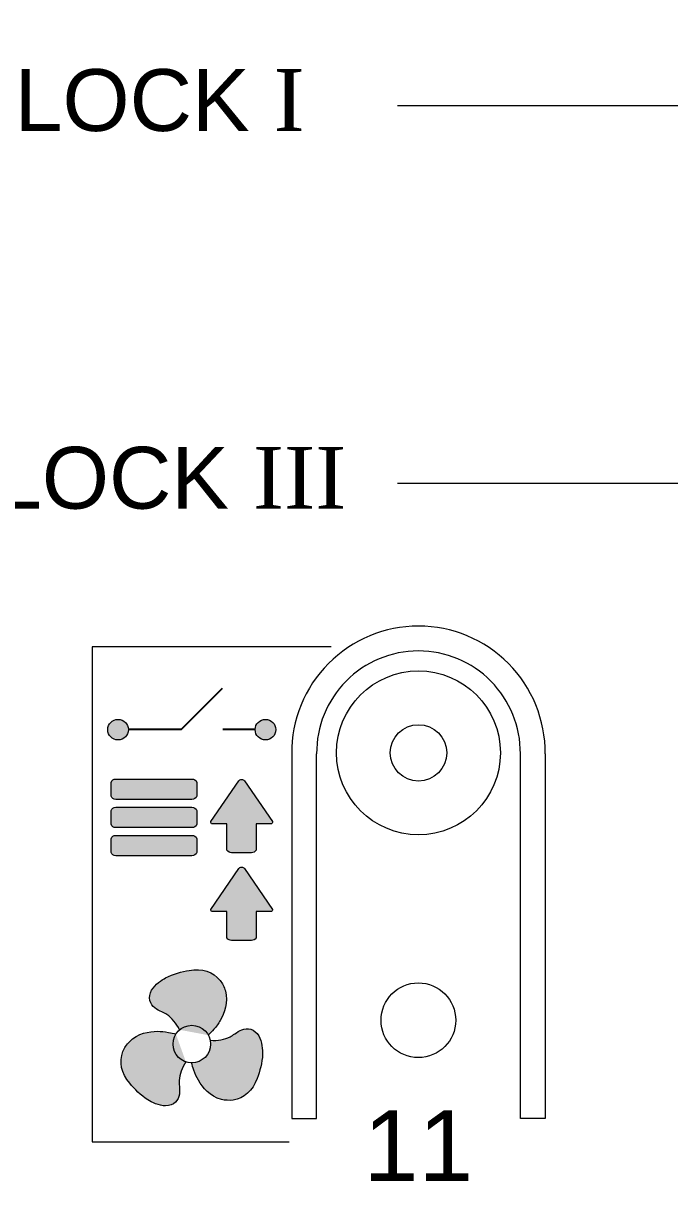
# Model space of a CAD drawing. Header units: millimetres. Extents: x -174 to 283928, y 1291 to 21053.
# Drawn here: x 9505.51 to 9521.17, y 20314.24 to 20342.79 of the extents above; entities that cross this region are included whole.
import ezdxf
from ezdxf.enums import TextEntityAlignment as Align

# ---------------------------------------------------------------- set-up
doc = ezdxf.new("R2010")
doc.units = ezdxf.units.MM
doc.layers.add('Enclosure', color=7, linetype='Continuous')
doc.layers.add('Serigraph', color=7, linetype='Continuous')
doc.styles.add('Arial', font='arial.ttf')
doc.styles.add('Arial Rounded', font='')
doc.styles.get('Arial Rounded').set_extended_font_data('Arial Rounded MT Bold')

# ---------------------------------------------------------------- blocks, each defined once
blk = doc.blocks.new('*U204')
at = {"ltscale": 2}
blk.add_lwpolyline([(0, 20), (0, -20), (839.99999645911, -20.00000000765696), (839.99999645911, 19.99999999234304), (0, 19.9999999996071)], dxfattribs=at)
blk.add_lwpolyline([(190.2340403863927, 2.9999999984048), (206.2340403863927, 2.9999999984048, -0.414213562373095), (208.2340403863927, 0.9999999984047996), (208.2340403863927, -1.0000000015952, -0.414213562373095), (206.2340403863927, -3.0000000015952), (190.2340403863927, -3.0000000015952, -0.414213562373095), (188.2340403863927, -1.0000000015952), (188.2340403863927, 0.9999999984047996, -0.414213562373095)], format="xyb", close=True, dxfattribs=at)
blk = doc.blocks.new('ZIOMB16V3_ENCLOSURE')
at = {"layer": 'Enclosure', "lineweight": 9}
for points in [[(37.8934039607492, -13.68289602232886), (37.8934039607492, -22.52748096424836), (38.49721506955746, -22.52748096424836), (38.49721508134996, -13.68289602232886)], [(44.04066644125021, -13.68289602232886), (44.04066644125021, -22.52748096424836), (43.43685533244195, -22.52748096424836), (43.43685532064944, -13.68289602232886)]]:
    blk.add_lwpolyline(points, dxfattribs=at)
for centre, radius in [((40.9670352009997, -13.66096806592901), 1.986127310598921), ((40.96760259961217, -13.66153488920969), 0.6831023214353465), ((40.96452947658815, -20.14320017114511), 0.9057641153867734)]:
    blk.add_circle(centre, radius, dxfattribs=at)
for centre, radius, start, end in [((40.9670352009997, -13.6609680659281), 3.073709458669156, 90.04670820428187, 180.4087536669767), ((40.9670352009997, -13.6609680659281), 3.073709458669156, 359.5912463330233, 89.95329179571814), ((40.96760259961217, -13.66153488920969), 2.470484923534017, 90.07127225222281, 180.5087599232379), ((40.96646780238723, -13.66153488920969), 2.470484923534017, 359.491240076762, 89.92872774775113)]:
    blk.add_arc(centre, radius, start, end, dxfattribs=at)
blk = doc.blocks.new('ZIOMB16V3_SERIGRAPH')
at = {"layer": 'Serigraph'}
h = blk.add_hatch(color=256, dxfattribs=at)
h.dxf.hatch_style = 1
h.paths.add_polyline_path([(32.96687180724666, -10.49539448388213, 1), (32.46687180724666, -10.49539448388213, 1)])
h = blk.add_hatch(color=256, dxfattribs=at)
h.dxf.hatch_style = 1
h.paths.add_polyline_path([(36.54058157011423, -10.49539448388213, 1), (36.04058157011423, -10.49539448388213, 1)])
h = blk.add_hatch(color=256, dxfattribs=at)
h.dxf.hatch_style = 1
h.paths.add_polyline_path([(32.66378477363787, -11.69377274448698), (32.66378477363787, -11.69376326207703, 0.3754197289689309), (32.5487330558617, -11.77392400045073), (32.5487330558617, -12.10651182490119, 0.37541972896893), (32.66378477363787, -12.1866725632749), (34.50818718915662, -12.18667257681363, 0.3754197289689313), (34.62323890810967, -12.10651184012886), (34.62327946746882, -11.77408747117761, 0.375870682602925), (34.50818719639347, -11.69376327561576)])
h = blk.add_hatch(color=256, dxfattribs=at)
h.dxf.hatch_style = 1
h.paths.add_polyline_path([(35.77916919950576, -11.73932235622715, 0.2593702651017204), (35.71154563814253, -11.70078751016126, 0.2593702650229525), (35.64392207680749, -11.73932235622715), (34.96545757420199, -12.72549827172634, 0.5254335897127645), (35.00390186688264, -12.78130536495382), (35.35743951576978, -12.78130536495382), (35.35743951576978, -13.41981947513932, 0.24962253170569), (35.47015012780275, -13.47982896779149), (35.71154563815662, -13.47982896779149), (35.9529411485105, -13.47982896779149, 0.24962253170569), (36.06565176054346, -13.41981947513932), (36.06565176054346, -12.78130536495382), (36.4191894094306, -12.78130536495382, 0.5254335897127645), (36.45763370211125, -12.72549827172634)])
h = blk.add_hatch(color=256, dxfattribs=at)
h.dxf.hatch_style = 1
h.paths.add_polyline_path([(34.50818718233495, -12.86950419680624, 0.3754197289689312), (34.623238901288, -12.78934346012147), (34.62327946064716, -12.45691909117022, 0.3758706826029283), (34.5081871895718, -12.37659489560838), (32.66378476681621, -12.37660436447959), (32.66378476681621, -12.37659488206964, 0.3754197289689311), (32.54873304904004, -12.45675562044334), (32.54873304904004, -12.7893434448938, 0.3754197289689291), (32.66378476681621, -12.86950418326751)])
h = blk.add_hatch(color=256, dxfattribs=at)
h.dxf.hatch_style = 1
h.paths.add_polyline_path([(34.50818718915844, -13.55250270574243, 0.3754197289689313), (34.62323890811149, -13.47234196905765), (34.62327946747064, -13.1399176001064, 0.375870682602925), (34.50818719639528, -13.05959340454456), (32.66378477363969, -13.05960287341577), (32.66378477363969, -13.05959339100582, 0.3754197289689309), (32.54873305586354, -13.13975412937952), (32.54873305586354, -13.47234195382998, 0.3754197289689294), (32.66378477363969, -13.55250269220369)])
h = blk.add_hatch(color=256, dxfattribs=at)
h.dxf.hatch_style = 1
h.paths.add_polyline_path([(35.77916919950576, -13.86515815139364, 0.2593702651017204), (35.71154563814253, -13.82662330532776, 0.2593702650229525), (35.64392207680749, -13.86515815139364), (34.96545757420199, -14.85133406689283, 0.5254335897127645), (35.00390186688264, -14.90714116012032), (35.35743951576978, -14.90714116012032), (35.35743951576978, -15.54565527030581, 0.24962253170569), (35.47015012780275, -15.60566476295798), (35.71154563815662, -15.60566476295798), (35.9529411485105, -15.60566476295798, 0.24962253170569), (36.06565176054346, -15.54565527030581), (36.06565176054346, -14.90714116012032), (36.4191894094306, -14.90714116012032, 0.5254335897127645), (36.45763370211125, -14.85133406689283)])
h = blk.add_hatch(color=256, dxfattribs=at)
h.dxf.hatch_style = 1
edge = h.paths.add_edge_path()
edge.add_spline(control_points=[(35.19542714551925, -17.54231027530795), (35.29517144868851, -17.3698482426912), (35.39682101976405, -17.10678013401821), (35.31810522904243, -16.82769366143247)], knot_values=[8, 8, 8, 8, 9, 9, 9, 9], degree=3, periodic=0)
edge.add_spline(control_points=[(35.31810522904243, -16.82769366143247), (35.2917490230052, -16.73655834427836), (35.24538750395141, -16.64422341396721), (35.18957021084452, -16.5734109549935)], knot_values=[7, 7, 7, 7, 8, 8, 8, 8], degree=3, periodic=0)
edge.add_spline(control_points=[(35.18957021084452, -16.5734109549935), (35.02384718573421, -16.36407845918484), (34.75146444060965, -16.27555406478268), (34.44376367374025, -16.33137135930019)], knot_values=[6, 6, 6, 6, 7, 7, 7, 7], degree=3, periodic=0)
edge.add_spline(control_points=[(34.44376367374025, -16.33137135930019), (34.2609990856904, -16.36407845918484), (34.04926736891639, -16.41216883366405), (33.86957237916022, -16.51156031195433)], knot_values=[5, 5, 5, 5, 6, 6, 6, 6], degree=3, periodic=0)
edge.add_spline(control_points=[(33.86957237916022, -16.51156031195433), (33.77843810436843, -16.56187349904712), (33.61338441123962, -16.66800398065834), (33.5294820578838, -16.81269849697628)], knot_values=[4, 4, 4, 4, 5, 5, 5, 5], degree=3, periodic=0)
edge.add_spline(control_points=[(33.5294820578838, -16.81269849697628), (33.48280299417911, -16.89487199819678), (33.4685134848819, -16.97842152627208), (33.49021236937051, -17.06063031023268)], knot_values=[3, 3, 3, 3, 4, 4, 4, 4], degree=3, periodic=0)
edge.add_spline(control_points=[(33.49021236937051, -17.06063031023268), (33.5294820578838, -17.22391883047612), (33.66179232915556, -17.28509910145794), (33.77773244957051, -17.339893196518)], knot_values=[2, 2, 2, 2, 3, 3, 3, 3], degree=3, periodic=0)
edge.add_spline(control_points=[(33.77773244957051, -17.339893196518), (33.82063522015915, -17.36003964099973), (33.86318620340035, -17.38018608548054), (33.89938629361996, -17.40361382477249)], knot_values=[1, 1, 1, 1, 2, 2, 2, 2], degree=3, periodic=0)
edge.add_spline(control_points=[(33.89938629361996, -17.40361382477249), (34.02185268070935, -17.48391734077859), (34.13299330857762, -17.61622761539229), (34.20758101883575, -17.77006036134344)], knot_values=[0, 0, 0, 0, 1, 1, 1, 1], degree=3, periodic=0)
edge.add_arc((34.50425223763159, -18.11763064407159), 0.4552845050672384, 28.203609984169816, 130.5317459929943, ccw=False)
edge.add_spline(control_points=[(34.90548248737014, -17.90246032258483), (34.90659653667807, -17.90139000591853), (34.90771058598602, -17.90031968925223), (34.90882463529397, -17.89924937258593)], knot_values=[11.02568698387983, 11.02568698387983, 11.02568698387983, 11.02568698387983, 11.0524167708765, 11.0524167708765, 11.0524167708765, 11.0524167708765], degree=3, periodic=0)
edge.add_spline(control_points=[(34.90882463529397, -17.89924937258593), (34.909895222449, -17.89822081194097), (34.91096580960402, -17.89719225129602), (34.91203618582449, -17.89616087373588)], knot_values=[11, 11, 11, 11, 11.02568698387983, 11.02568698387983, 11.02568698387983, 11.02568698387983], degree=3, periodic=0)
edge.add_spline(control_points=[(34.91203618582449, -17.89616087373588), (34.95370617034041, -17.85600911573283), (34.99505647070555, -17.81158814620221), (35.04021837663277, -17.76025175965196)], knot_values=[10, 10, 10, 10, 11, 11, 11, 11], degree=3, periodic=0)
edge.add_spline(control_points=[(35.04021837663277, -17.76025175965196), (35.09914055077252, -17.69166211329184), (35.1511473080668, -17.61880325540505), (35.19542714551925, -17.54231027530795)], knot_values=[9, 9, 9, 9, 10, 10, 10, 10], degree=3, periodic=0)
h = blk.add_hatch(color=256, dxfattribs=at)
h.dxf.hatch_style = 1
edge = h.paths.add_edge_path()
edge.add_spline(control_points=[(32.98990313026843, -18.05966109041901), (32.92445364941296, -18.12754508198077), (32.86757787413581, -18.21349383637016), (32.83487077507698, -18.29774901924475)], knot_values=[7, 7, 7, 7, 8, 8, 8, 8], degree=3, periodic=0)
edge.add_spline(control_points=[(32.83487077507698, -18.29774901924475), (32.73614967133881, -18.54617479085982), (32.79644787229972, -18.82646087660168), (32.99819457393506, -19.06423126076834)], knot_values=[6, 6, 6, 6, 7, 7, 7, 7], degree=3, periodic=0)
edge.add_spline(control_points=[(32.99819457393506, -19.06423126076834), (33.11741494903526, -19.20702050913269), (33.2646851016457, -19.36621623154815), (33.44092238297935, -19.47199388575927)], knot_values=[5, 5, 5, 5, 6, 6, 6, 6], degree=3, periodic=0)
edge.add_spline(control_points=[(33.44092238297935, -19.47199388575927), (33.5294820578838, -19.52523554026402), (33.70505000538243, -19.61570048535986), (33.87041916489625, -19.61570048535986)], knot_values=[4, 4, 4, 4, 5, 5, 5, 5], degree=3, periodic=0)
edge.add_spline(control_points=[(33.87041916489625, -19.61570048535986), (33.96603538760201, -19.61570048535986), (34.04528041940876, -19.58673335590492), (34.10575503406517, -19.52678798081933)], knot_values=[3, 3, 3, 3, 4, 4, 4, 4], degree=3, periodic=0)
edge.add_spline(control_points=[(34.10575503406517, -19.52678798081933), (34.22688172846028, -19.40929645696224), (34.21428473924652, -19.26527231270256), (34.20394794752747, -19.13744294605521)], knot_values=[2, 2, 2, 2, 3, 3, 3, 3], degree=3, periodic=0)
edge.add_spline(control_points=[(34.20394794752747, -19.13744294605521), (34.19946598886462, -19.08970539897427), (34.19569073579078, -19.04249709299211), (34.19808996204301, -18.99994610867588)], knot_values=[1, 1, 1, 1, 2, 2, 2, 2], degree=3, periodic=0)
edge.add_spline(control_points=[(34.19808996204301, -18.99994610867588), (34.20722819144567, -18.85334632440345), (34.2666796066701, -18.69175137567572), (34.36141376090063, -18.54995004402872)], knot_values=[0, 0, 0, 0, 1, 1, 1, 1], degree=3, periodic=0)
edge.add_arc((34.50425223763159, -18.11763064407159), 0.4552845050672384, 148.0041039167228, 251.7168284288103, ccw=False)
edge.add_spline(control_points=[(34.11813179990441, -17.87639427010481), (34.06316431596133, -17.86110065609273), (34.00286872097922, -17.84650971692326), (33.93727995531254, -17.83311061753966)], knot_values=[10, 10, 10, 10, 10.996754785895, 10.996754785895, 10.996754785895, 10.996754785895], degree=3, periodic=0)
edge.add_spline(control_points=[(33.93727995531254, -17.83311061753966), (33.8478734946716, -17.81656301252815), (33.75843175129239, -17.80865967879117), (33.67075414486271, -17.80865967879117)], knot_values=[9, 9, 9, 9, 10, 10, 10, 10], degree=3, periodic=0)
edge.add_spline(control_points=[(33.67075414486271, -17.80865967879117), (33.47126553852421, -17.80865967879117), (33.19217907298889, -17.85156349050567), (32.98990313026843, -18.05966109041901)], knot_values=[8, 8, 8, 8, 9, 9, 9, 9], degree=3, periodic=0)
h = blk.add_hatch(color=256, dxfattribs=at)
h.dxf.hatch_style = 1
edge = h.paths.add_edge_path()
edge.add_arc((34.50425223763159, -18.11763064407159), 0.4552845050672384, -90.67210715514477, 11.515606129763626, ccw=False)
edge.add_spline(control_points=[(34.49891165306644, -18.57288382496199), (34.51252973206238, -18.62972431893604), (34.52992412239246, -18.68797612250591), (34.55246979261711, -18.75134392336122)], knot_values=[10, 10, 10, 10, 11, 11, 11, 11], degree=3, periodic=0)
edge.add_spline(control_points=[(34.55246979261711, -18.75134392336122), (34.58298936185702, -18.83768078788989), (34.62017736876942, -18.91950146171121), (34.66325759309484, -18.99634726920658)], knot_values=[9, 9, 9, 9, 10, 10, 10, 10], degree=3, periodic=0)
edge.add_spline(control_points=[(34.66325759309484, -18.99634726920658), (34.76317937489648, -19.16845647442506), (34.94079161811487, -19.38862077138265), (35.22125411047137, -19.45960964405503)], knot_values=[8, 8, 8, 8, 9, 9, 9, 9], degree=3, periodic=0)
edge.add_spline(control_points=[(35.22125411047137, -19.45960964405503), (35.31238942532354, -19.48215531484993), (35.41559143691529, -19.48924714556915), (35.50570355233594, -19.4752751805695)], knot_values=[7, 7, 7, 7, 8, 8, 8, 8], degree=3, periodic=0)
edge.add_spline(control_points=[(35.50570355233594, -19.4752751805695), (35.76947730914298, -19.43702869052095), (35.98170298426294, -19.24459662712297), (36.08783346319206, -18.95086781747932)], knot_values=[6, 6, 6, 6, 7, 7, 7, 7], degree=3, periodic=0)
edge.add_spline(control_points=[(36.08783346319206, -18.95086781747932), (36.15053089040565, -18.77565373115021), (36.21548641291474, -18.56787367589595), (36.21894522305002, -18.36305737079374)], knot_values=[5, 5, 5, 5, 6, 6, 6, 6], degree=3, periodic=0)
edge.add_spline(control_points=[(36.21894522305002, -18.36305737079374), (36.22049656185391, -18.25847932973875), (36.2108301928738, -18.06258955783005), (36.12847917852696, -17.91923578562864)], knot_values=[4, 4, 4, 4, 5, 5, 5, 5], degree=3, periodic=0)
edge.add_spline(control_points=[(36.12847917852696, -17.91923578562864), (36.08042408800111, -17.83639191234988), (36.01564497918616, -17.78212705838859), (35.93417713482222, -17.76025175965196)], knot_values=[3, 3, 3, 3, 4, 4, 4, 4], degree=3, periodic=0)
edge.add_spline(control_points=[(35.93417713482222, -17.76025175965196), (35.77205294909027, -17.7130434536698), (35.65301007510061, -17.79659298174602), (35.5479017081866, -17.86878146757544)], knot_values=[2, 2, 2, 2, 3, 3, 3, 3], degree=3, periodic=0)
edge.add_spline(control_points=[(35.5479017081866, -17.86878146757544), (35.50827919228368, -17.89686652853333), (35.47020911689606, -17.92304632153764), (35.43143446854674, -17.94336917971804)], knot_values=[1, 1, 1, 1, 2, 2, 2, 2], degree=3, periodic=0)
edge.add_spline(control_points=[(35.43143446854674, -17.94336917971804), (35.30053550352886, -18.00832470386876), (35.13047269722529, -18.03863257744024), (34.96026769004539, -18.026248335736)], knot_values=[0, 0, 0, 0, 1, 1, 1, 1], degree=3, periodic=0)
at = {"layer": 'Serigraph', "lineweight": 5}
for p, q in [((39.49009249055209, 4.634672787869419), (54.08024017388197, 4.634672787869419)), ((39.49009249055209, -4.521180543175261), (54.08024017388197, -4.521180543175261))]:
    blk.add_line(p, q, dxfattribs=at)
for points in [[(37.88316150102219, -8.485266226465228), (32.09096950587946, -8.485266226465228), (32.09096950587946, -20.48707831259844), (36.86567672731371, -20.48707831259844)], [(34.20758101883575, -17.77006036134344), (34.20758101883575, -17.77006036134344)], [(34.96026769004539, -18.026248335736), (34.96026769004539, -18.026248335736)]]:
    blk.add_lwpolyline(points, dxfattribs=at)
at = {"layer": 'Serigraph'}
for points in [[(35.23780171506542, -9.49378806368395), (34.24533967478374, -10.49539448388123), (32.96687180724666, -10.49539448388213)], [(36.04058157011423, -10.49539448388213), (35.25429735633816, -10.49539448388213)]]:
    blk.add_lwpolyline(points, dxfattribs=at)
at = {"layer": 'Serigraph', "lineweight": 5}
for points in [[(32.66378477363787, -12.1866725632749), (32.66378477363787, -12.1866725632749, -0.3754197289689309), (32.5487330558617, -12.10651182490119), (32.5487330558617, -11.77392400045073), (32.5487330558617, -11.77392400045073, -0.3754197289689309), (32.66378477363787, -11.69376326207703), (32.66378477363787, -11.69377274448698), (34.50818719639347, -11.69376327561576, -0.3754197289689309), (34.62323891299275, -11.7739240156784), (34.62327948741222, -11.7739240156784), (34.62323890810967, -12.10651184012886, -0.3754197289689309), (34.50818718915662, -12.18667257681363), (32.66378476640102, -12.1866725632749)], [(35.71154563814253, -11.70078751016126, -0.2593702651017197), (35.77916919950576, -11.73932235622715), (36.45763370211125, -12.72549827172634, -0.5254335897127634), (36.4191894094306, -12.78130536495382), (36.06565176054346, -12.78130536495382), (36.06565176054346, -13.41981947513932, -0.2496225317056901), (35.9529411485105, -13.47982896779149), (35.71154563815662, -13.47982896779149), (35.47015012780275, -13.47982896779149, -0.2496225317056901), (35.35743951576978, -13.41981947513932), (35.35743951576978, -12.78130536495382), (35.00390186688264, -12.78130536495382, -0.5254335897127634), (34.96545757420199, -12.72549827172634), (35.64392207680749, -11.73932235622715, -0.2593702650229485), (35.71154563814253, -11.70078751016126)], [(32.66378476681621, -12.86950418326751), (32.66378476681621, -12.86950418326751, -0.3754197289689309), (32.54873304904004, -12.7893434448938), (32.54873304904004, -12.45675562044334), (32.54873304904004, -12.45675562044334, -0.3754197289689309), (32.66378476681621, -12.37659488206964), (32.66378476681621, -12.37660436447959), (34.5081871895718, -12.37659489560838, -0.3754197289689309), (34.62323890617108, -12.45675563567101), (34.62327948059055, -12.45675563567101), (34.623238901288, -12.78934346012147, -0.3754197289689309), (34.50818718233495, -12.86950419680624), (32.66378475957936, -12.86950418326751)], [(32.66378477363969, -13.55250269220369), (32.66378477363969, -13.55250269220369, -0.3754197289689309), (32.54873305586354, -13.47234195382998), (32.54873305586354, -13.13975412937952), (32.54873305586354, -13.13975412937952, -0.3754197289689309), (32.66378477363969, -13.05959339100582), (32.66378477363969, -13.05960287341577), (34.50818719639528, -13.05959340454456, -0.3754197289689309), (34.62323891299457, -13.13975414460719), (34.62327948741404, -13.13975414460719), (34.62323890811149, -13.47234196905765, -0.3754197289689309), (34.50818718915844, -13.55250270574243), (32.66378476640284, -13.55250269220369)], [(35.71154563814253, -13.82662330532776, -0.2593702651017197), (35.77916919950576, -13.86515815139364), (36.45763370211125, -14.85133406689283, -0.5254335897127634), (36.4191894094306, -14.90714116012032), (36.06565176054346, -14.90714116012032), (36.06565176054346, -15.54565527030581, -0.2496225317056901), (35.9529411485105, -15.60566476295798), (35.71154563815662, -15.60566476295798), (35.47015012780275, -15.60566476295798, -0.2496225317056901), (35.35743951576978, -15.54565527030581), (35.35743951576978, -14.90714116012032), (35.00390186688264, -14.90714116012032, -0.5254335897127634), (34.96545757420199, -14.85133406689283), (35.64392207680749, -13.86515815139364, -0.2593702650229485), (35.71154563814253, -13.82662330532776)]]:
    blk.add_lwpolyline(points, format="xyb", dxfattribs=at)
for centre, radius in [((32.71687180724666, -10.49539448388213), 0.25), ((36.29058157011423, -10.49539448388213), 0.25), ((34.50425223763159, -18.11763064407159), 0.4552845050672384)]:
    blk.add_circle(centre, radius, dxfattribs=at)
for points, knots in [([(34.20833860287348, -17.77162616242685), (34.20808649150968, -17.77110398340892), (34.20783396536399, -17.77058204861487), (34.20758101883575, -17.77006036134344), (34.13299330857762, -17.61622761539229), (34.02185268070935, -17.48391734077859), (33.89938629361996, -17.40361382477249), (33.86318620340035, -17.38018608548054), (33.82063522015915, -17.36003964099973), (33.77773244957051, -17.339893196518), (33.66179232915556, -17.28509910145794), (33.5294820578838, -17.22391883047612), (33.49021236937051, -17.06063031023268), (33.4685134848819, -16.97842152627208), (33.48280299417911, -16.89487199819678), (33.5294820578838, -16.81269849697628), (33.61338441123962, -16.66800398065834), (33.77843810436843, -16.56187349904712), (33.86957237916022, -16.51156031195433), (34.04926736891639, -16.41216883366405), (34.2609990856904, -16.36407845918484), (34.44376367374025, -16.33137135930019), (34.75146444060965, -16.27555406478268), (35.02384718573421, -16.36407845918484), (35.18957021084452, -16.5734109549935), (35.24538750395141, -16.64422341396721), (35.2917490230052, -16.73655834427836), (35.31810522904243, -16.82769366143247), (35.39682101976405, -17.10678013401821), (35.29517144868851, -17.3698482426912), (35.19542714551925, -17.54231027530795), (35.1511473080668, -17.61880325540505), (35.09914055077252, -17.69166211329184), (35.04021837663277, -17.76025175965196), (34.99505647070555, -17.81158814620221), (34.95370617034041, -17.85600911573283), (34.91203618582449, -17.89616087373588), (34.91096580960402, -17.89719225129602), (34.909895222449, -17.89822081194097), (34.90882463529397, -17.89924937258593), (34.90771058598602, -17.90031968925223), (34.90659653667807, -17.90139000591853), (34.90548248737014, -17.90246032258483)], [-0.003391262815385, -0.003391262815385, -0.003391262815385, -0.0033912628115293, 0, 0, 0, 1, 1, 1, 2, 2, 2, 3, 3, 3, 4, 4, 4, 5, 5, 5, 6, 6, 6, 7, 7, 7, 8, 8, 8, 9, 9, 9, 10, 10, 10, 11, 11, 11, 11.02568698387983, 11.02568698387983, 11.02568698387983, 11.0524167708765, 11.0524167708765, 11.0524167708765, 11.0524167708765]), ([(34.36142573272309, -18.54993212458021), (34.36142174205315, -18.54993809769485), (34.36141775144552, -18.54994407084405), (34.36141376090063, -18.54995004402872), (34.2666796066701, -18.69175137567572), (34.20722819144567, -18.85334632440345), (34.19808996204301, -18.99994610867588), (34.19569073579078, -19.04249709299211), (34.19946598886462, -19.08970539897427), (34.20394794752747, -19.13744294605521), (34.21428473924652, -19.26527231270256), (34.22688172846028, -19.40929645696224), (34.10575503406517, -19.52678798081933), (34.04528041940876, -19.58673335590492), (33.96603538760201, -19.61570048535986), (33.87041916489625, -19.61570048535986), (33.70505000538243, -19.61570048535986), (33.5294820578838, -19.52523554026402), (33.44092238297935, -19.47199388575927), (33.2646851016457, -19.36621623154815), (33.11741494903526, -19.20702050913269), (32.99819457393506, -19.06423126076834), (32.79644787229972, -18.82646087660168), (32.73614967133881, -18.54617479085982), (32.83487077507698, -18.29774901924475), (32.86757787413581, -18.21349383637016), (32.92445364941296, -18.12754508198077), (32.98990313026843, -18.05966109041901), (33.19217907298889, -17.85156349050567), (33.47126553852421, -17.80865967879117), (33.67075414486271, -17.80865967879117), (33.75843175129239, -17.80865967879117), (33.8478734946716, -17.81656301252815), (33.93727995531254, -17.83311061753966), (34.00286872097922, -17.84650971692326), (34.06316431596133, -17.86110065609273), (34.11813179990441, -17.87639427010481)], [-4.21236131143e-05, -4.21236131143e-05, -4.21236131143e-05, -4.21236131143e-05, 0, 0, 0, 1, 1, 1, 2, 2, 2, 3, 3, 3, 4, 4, 4, 5, 5, 5, 6, 6, 6, 7, 7, 7, 8, 8, 8, 9, 9, 9, 10, 10, 10, 10.996754785895, 10.996754785895, 10.996754785895, 10.996754785895]), ([(34.95010930354238, -18.0254598388733), (34.95349548574222, -18.02573869279013), (34.95688161603357, -18.02600196249614), (34.96026769004539, -18.026248335736), (35.13047269722529, -18.03863257744024), (35.30053550352886, -18.00832470386876), (35.43143446854674, -17.94336917971804), (35.47020911689606, -17.92304632153764), (35.50827919228368, -17.89686652853333), (35.5479017081866, -17.86878146757544), (35.65301007510061, -17.79659298174602), (35.77205294909027, -17.7130434536698), (35.93417713482222, -17.76025175965196), (36.01564497918616, -17.78212705838859), (36.08042408800111, -17.83639191234988), (36.12847917852696, -17.91923578562864), (36.2108301928738, -18.06258955783005), (36.22049656185391, -18.25847932973875), (36.21894522305002, -18.36305737079374), (36.21548641291474, -18.56787367589595), (36.15053089040565, -18.77565373115021), (36.08783346319206, -18.95086781747932), (35.98170298426294, -19.24459662712297), (35.76947730914298, -19.43702869052095), (35.50570355233594, -19.4752751805695), (35.41559143691529, -19.48924714556915), (35.31238942532354, -19.48215531484993), (35.22125411047137, -19.45960964405503), (34.94079161811487, -19.38862077138265), (34.76317937489648, -19.16845647442506), (34.66325759309484, -18.99634726920658), (34.62017736876942, -18.91950146171121), (34.58298936185702, -18.83768078788989), (34.55246979261711, -18.75134392336122), (34.52992412239246, -18.68797612250591), (34.51252973206238, -18.62972431893604), (34.49891165306644, -18.57288382496199)], [-0.0198940916481562, -0.0198940916481562, -0.0198940916481562, -0.0198940916481562, 0, 0, 0, 1, 1, 1, 2, 2, 2, 3, 3, 3, 4, 4, 4, 5, 5, 5, 6, 6, 6, 7, 7, 7, 8, 8, 8, 9, 9, 9, 10, 10, 10, 11, 11, 11, 11])]:
    blk.add_open_spline(points, degree=3, knots=knots, dxfattribs=at)
at = {"layer": 'Serigraph'}
for s, insert, char_height, attachment_point, style in [('{\\fArial|b0|i0|c0|p34;BLOCK \\fBookman Old Style|b0|i0|c0|p34;I}', (28.8082205852118, 3.996265193742998), 1.498810790828276, 7, 'Arial Rounded'), ('{\\fArial|b0|i0|c0|p34;BLOCK \\fBookman Old Style|b0|i0|c0|p34;III}', (28.3082205852118, -5.159588137301681), 1.498810790828276, 7, 'Arial Rounded'), ('11', (39.99692687697598, -20.57856096634669), 1.714562081031096, 5, 'Arial')]:
    blk.add_mtext(s, dxfattribs=dict(at, insert=insert, char_height=char_height, attachment_point=attachment_point, style=style))
blk = doc.blocks.new('ZIOMB16V3_ATT_DEF')
blk.add_wipeout([(0, 45), (140, 45), (140, -45), (0, -45)])
at = {"layer": 'Enclosure'}
blk.add_blockref('ZIOMB16V3_ENCLOSURE', (-0.967602599612178, 2.603530853353788), dxfattribs=at)
at = {"layer": 'Serigraph'}
blk.add_blockref('ZIOMB16V3_SERIGRAPH', (0, 0), dxfattribs=at)
at = {"color": 3, "style": 'Arial', "flags": 2}
blk.add_attdef('REFERENCE', text='', height=2.5, dxfattribs=at).set_placement((34.24719890203415, 28.94404266689094), align=Align.CENTER)
at = {"color": 3, "style": 'Arial'}
blk.add_attdef('PHYSICAL_ADD.', text='', height=2.5, dxfattribs=at).set_placement((108.2450141619074, 28.95918338258548), align=Align.CENTER)

msp = doc.modelspace()

# ---------------------------------------------------------------- block references
at = {"color": 1}
msp.add_blockref('*U204', (9321.852798085147, 20336.17217098424), dxfattribs=at)

# ---------------------------------------------------------------- next in the draw order: block references
msp.add_blockref('ZIOMB16V3_ATT_DEF', (9475.08683847154, 20336.17217098424))

doc.saveas('drawing.dxf')
